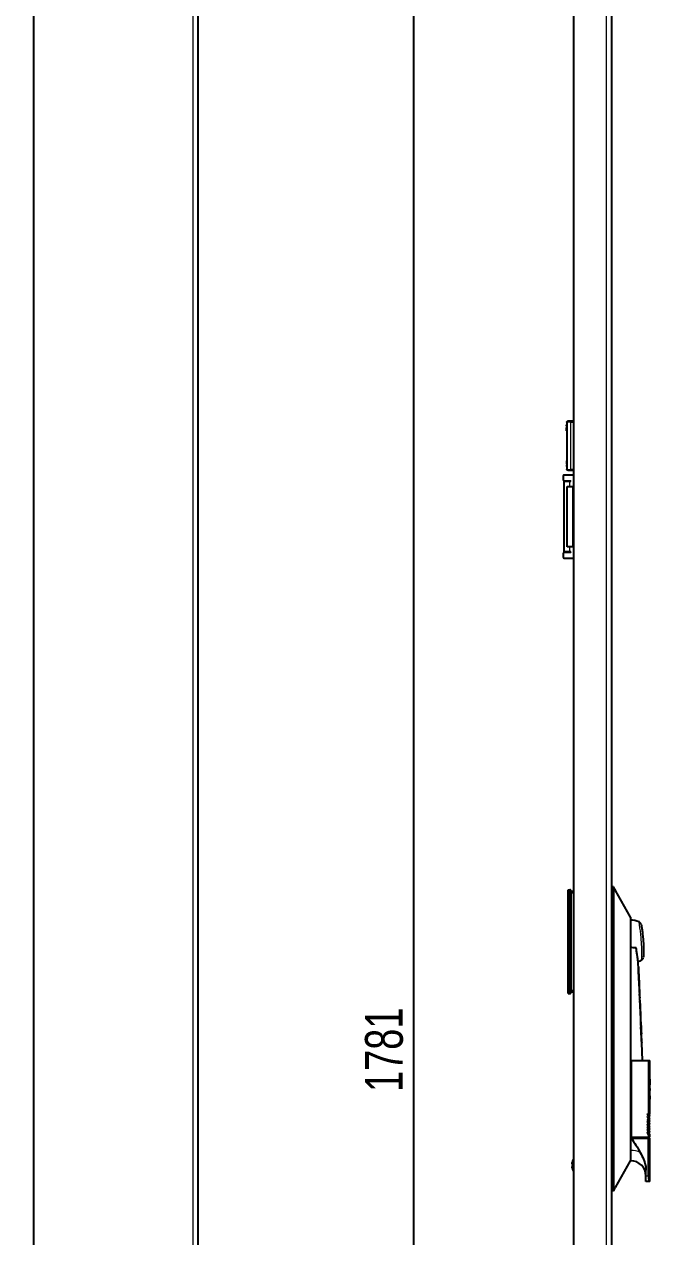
# Model space of a CAD drawing. Header units: millimetres. Extents: x -683 to 1834, y -1447 to 974.
# Drawn here: x 207 to 537, y -309 to 333 of the extents above; entities that cross this region are included whole.
import ezdxf

# ---------------------------------------------------------------- set-up
doc = ezdxf.new("R2010")
doc.units = ezdxf.units.MM
doc.layers.add('FORMAT', color=7, linetype='Continuous')
doc.styles.add('SLDTEXTSTYLE0', font='TXT', dxfattribs={"width": 0.75})
doc.dimstyles.new('SLDDIMSTYLE0', dxfattribs={"dimtxt": 20, "dimasz": 10, "dimexe": 0, "dimexo": 0.0625, "dimgap": 5, "dimtad": 2, "dimdec": 1, "dimrnd": 1e-09, "dimzin": 12, "dimdsep": 46, "dimtxsty": 'SLDTEXTSTYLE0', "dimsah": 1, "dimcen": 0.09, "dimadec": 0, "dimazin": 3, "dimtfac": 1, "dimtofl": 0, "dimtmove": 0, "dimatfit": 3, "dimfxl": 0, "dimfrac": 2, "dimtolj": 1, "dimtzin": 12, "dimarcsym": 0})

# ---------------------------------------------------------------- blocks, each defined once
blk = doc.blocks.new('_D_3')
at = {"layer": 'FORMAT'}
for p, q in [((206.67, 687.47), (413.66, 687.47)), ((412.66, -1093.53), (412.66, 687.47)), ((206.67, -1093.53), (413.66, -1093.53))]:
    blk.add_line(p, q, dxfattribs=at)
for points in [[(412.66, 687.47), (411.12, 677.47), (414.2, 677.47)], [(412.66, -1093.53), (414.2, -1083.53), (411.12, -1083.53)]]:
    blk.add_solid(points, dxfattribs=at)
at = {"layer": 'FORMAT', "insert": (386.88, -232.59), "char_height": 20, "attachment_point": 1, "rotation": 90, "style": 'SLDTEXTSTYLE0'}
blk.add_mtext('1781', dxfattribs=at)

msp = doc.modelspace()

# ---------------------------------------------------------------- linework, layer by layer
at = {"color": 8, "linetype": 'Continuous', "lineweight": 18}
for p, q in [((296.06, -1177.93), (296.06, 771.87)), ((514.67, -1180.53), (514.67, 774.47)), ((495.67, 96.97), (495.67, 121.97)), ((495.67, 121.97), (497.27, 121.97)), ((497.27, 96.97), (495.67, 96.97)), ((495.22, 90.67), (495.22, 90.97)), ((495.22, 87.97), (495.22, 90.67)), ((496.77, 55.97), (496.77, 87.97)), ((495.22, 53.27), (495.22, 55.97)), ((495.22, 52.97), (495.22, 53.27)), ((494.37, -127.53), (495.27, -127.53)), ((495.27, -127.53), (495.27, -125.53)), ((495.27, -127.53), (495.67, -127.53)), ((495.27, -178.53), (495.27, -127.53)), ((497.27, -127.33), (495.67, -127.33)), ((518.27, -129.53), (517.27, -129.53)), ((494.37, -178.53), (495.27, -178.53)), ((495.27, -180.53), (495.27, -178.53)), ((495.27, -178.53), (495.67, -178.53)), ((495.67, -178.73), (497.27, -178.73)), ((532.46, -188.55), (532.45, -188.55)), ((532.5, -189.53), (532.49, -189.53)), ((527.48, -216.03), (527.48, -256.53)), ((536.83, -244.03), (537.48, -244.03)), ((527.48, -263.56), (527.27, -263.56)), ((527.48, -269.03), (527.48, -263.56)), ((518.27, -279.53), (517.27, -279.53)), ((535.48, -277.03), (536.83, -277.03))]:
    msp.add_line(p, q, dxfattribs=at)
at = {"color": 7, "linetype": 'Continuous', "lineweight": 25}
for p, q in [((298.66, -1180.53), (298.66, 774.47)), ((497.27, -1180.53), (497.27, 774.47)), ((517.27, 771.87), (517.27, -127.03)), ((211.66, -1088.53), (211.66, 682.47)), ((493.67, 121.97), (493.67, 96.97)), ((497.27, 122.47), (495.67, 122.47)), ((495.67, 96.47), (497.27, 96.47)), ((491.72, 93.47), (491.72, 91.47)), ((497.27, 93.97), (492.22, 93.97)), ((492.22, 90.97), (495.72, 90.97)), ((492.22, 90.97), (492.22, 90.67)), ((492.22, 53.27), (492.22, 90.67)), ((492.22, 90.67), (495.22, 90.67)), ((494.72, 90.97), (494.72, 90.67)), ((495.22, 90.67), (495.72, 90.67)), ((495.72, 90.67), (495.72, 90.97)), ((493.77, 87.97), (496.77, 87.97)), ((493.77, 55.97), (493.77, 87.97)), ((497.27, 87.97), (496.77, 87.97)), ((491.72, 52.47), (491.72, 50.47)), ((495.22, 53.27), (492.22, 53.27)), ((492.22, 53.27), (492.22, 52.97)), ((495.72, 52.97), (492.22, 52.97)), ((496.77, 55.97), (493.77, 55.97)), ((494.72, 53.27), (494.72, 52.97)), ((495.72, 53.27), (495.22, 53.27)), ((495.72, 52.97), (495.72, 53.27)), ((496.77, 55.97), (497.27, 55.97)), ((492.22, 49.97), (497.27, 49.97)), ((494.37, -127.53), (494.37, -125.53)), ((494.37, -125.53), (495.27, -125.53)), ((494.37, -178.53), (494.37, -127.53)), ((495.67, -125.93), (495.67, -127.53)), ((495.67, -126.33), (497.27, -126.33)), ((495.67, -127.53), (495.67, -178.53)), ((518.27, -124.03), (517.27, -124.03)), ((517.27, -127.03), (517.27, -129.53)), ((527.27, -140.03), (519.35, -125.95)), ((517.27, -129.53), (517.27, -279.53)), ((518.27, -129.53), (518.27, -279.53)), ((527.27, -140.03), (527.27, -145.5)), ((527.27, -145.5), (527.27, -153.03)), ((527.27, -153.03), (527.27, -256.03)), ((531.79, -172.71), (531.39, -163.51)), ((531.51, -166.73), (531.46, -166.36)), ((531.52, -166.73), (531.47, -166.36)), ((531.47, -166.36), (531.59, -169.51)), ((531.52, -167.02), (531.51, -166.73)), ((531.52, -166.73), (531.51, -166.73)), ((531.53, -167.02), (531.52, -166.73)), ((534.21, -161.1), (534.22, -160.91)), ((531.53, -167.02), (531.52, -167.02)), ((531.88, -174.79), (531.78, -172.71)), ((531.79, -172.72), (531.78, -172.72)), ((494.37, -180.53), (494.37, -178.53)), ((495.67, -178.53), (495.67, -180.13)), ((532.06, -178.7), (531.83, -174.91)), ((532.04, -178.3), (531.9, -175.21)), ((531.9, -176.6), (532.14, -180.59)), ((532.03, -178.3), (532.06, -178.7)), ((532.1, -179.96), (532.05, -178.7)), ((532.06, -178.7), (532.05, -178.7)), ((494.37, -180.53), (495.27, -180.53)), ((497.27, -179.73), (495.67, -179.73)), ((532.08, -180.59), (532.07, -180.59)), ((532.14, -180.59), (532.08, -180.59)), ((532.23, -182.81), (532.13, -180.59)), ((532.17, -182.81), (532.17, -182.8)), ((532.17, -182.81), (532.17, -182.81)), ((532.29, -184.07), (532.24, -182.81)), ((532.28, -184.08), (532.28, -184.08)), ((532.39, -186.54), (532.3, -184.4)), ((532.4, -186.53), (532.39, -186.53)), ((532.6, -191.08), (532.4, -186.51)), ((532.45, -188.55), (532.49, -189.53)), ((532.46, -188.55), (532.5, -189.53)), ((532.57, -191.08), (532.56, -191.08)), ((532.69, -193.45), (532.59, -191.08)), ((532.64, -193.45), (532.64, -193.45)), ((532.81, -195.92), (532.7, -193.45)), ((532.76, -195.16), (532.77, -195.16)), ((532.77, -195.16), (532.78, -195.16)), ((532.8, -195.68), (532.79, -195.54)), ((532.82, -196.08), (532.8, -195.8)), ((532.84, -197.39), (532.82, -197.39)), ((532.85, -197.39), (532.83, -197.39)), ((532.89, -197.85), (532.84, -196.61)), ((532.87, -198.18), (532.84, -197.39)), ((532.88, -198.18), (532.85, -197.39)), ((532.86, -198.18), (532.85, -198.18)), ((532.86, -198.18), (532.88, -198.18)), ((532.87, -197.35), (532.92, -198.45)), ((532.91, -198.16), (532.89, -197.85)), ((532.95, -199.06), (532.91, -198.27)), ((533, -200.29), (532.95, -199.06)), ((533.04, -201.1), (533.02, -200.83)), ((533.05, -201.35), (533.04, -201.21)), ((533.18, -204.42), (533.06, -201.74)), ((533.06, -201.82), (533.06, -201.82)), ((533.07, -201.82), (533.07, -201.82)), ((533.18, -205.88), (533.12, -204.44)), ((533.14, -204.42), (533.13, -204.42)), ((533.26, -206.53), (533.17, -204.42)), ((533.69, -216.03), (533.27, -206.53)), ((527.27, -216.03), (527.48, -216.03)), ((527.48, -216.03), (527.72, -216.03)), ((527.72, -216.03), (527.72, -256.53)), ((527.72, -216.03), (536.83, -216.03)), ((536.83, -216.03), (536.83, -244.03)), ((536.83, -216.03), (537.48, -216.03)), ((537.48, -221.03), (537.48, -216.03)), ((537.23, -221.03), (537.48, -221.03)), ((537.23, -221.03), (537.23, -230.79)), ((537.35, -222.98), (537.35, -228.84)), ((537.36, -222.98), (537.35, -222.98)), ((537.36, -222.98), (537.36, -228.84)), ((537.36, -222.98), (537.48, -222.98)), ((537.48, -223.96), (537.41, -223.96)), ((537.41, -223.96), (537.41, -228.84)), ((537.47, -222.98), (537.47, -221.03)), ((537.47, -225.91), (537.47, -223.96)), ((537.48, -223.96), (537.48, -222.98)), ((537.41, -230.79), (537.23, -230.79)), ((537.36, -228.84), (537.35, -228.84)), ((537.41, -228.84), (537.36, -228.84)), ((537.41, -230.79), (537.41, -233.72)), ((537.46, -225.91), (537.46, -228.84)), ((537.47, -225.91), (537.46, -225.91)), ((537.47, -228.84), (537.46, -228.84)), ((537.46, -230.79), (537.46, -231.77)), ((537.47, -230.79), (537.46, -230.79)), ((537.47, -225.91), (537.47, -228.84)), ((537.47, -225.91), (537.48, -225.91)), ((537.47, -230.79), (537.47, -228.84)), ((537.48, -228.84), (537.47, -228.84)), ((537.47, -230.79), (537.47, -231.77)), ((537.47, -230.79), (537.48, -230.79)), ((537.48, -228.84), (537.48, -225.91)), ((537.48, -231.77), (537.48, -230.79)), ((537.37, -234.59), (537.23, -234.59)), ((537.23, -234.59), (537.23, -237.56)), ((537.29, -235.09), (537.29, -235.89)), ((537.3, -235.09), (537.29, -235.09)), ((537.3, -235.89), (537.29, -235.89)), ((537.29, -236.38), (537.29, -237.56)), ((537.3, -236.38), (537.29, -236.38)), ((537.3, -235.09), (537.3, -235.89)), ((537.3, -235.09), (537.36, -235.09)), ((537.36, -235.89), (537.3, -235.89)), ((537.3, -236.38), (537.3, -237.56)), ((537.3, -236.38), (537.35, -236.38)), ((537.4, -236.12), (537.39, -236.12)), ((537.48, -233.72), (537.41, -233.72)), ((537.43, -235.43), (537.42, -235.43)), ((537.43, -236.77), (537.42, -236.77)), ((537.42, -237.13), (537.42, -237.14)), ((537.43, -237.13), (537.42, -237.13)), ((537.43, -237.14), (537.42, -237.14)), ((537.42, -237.47), (537.42, -237.56)), ((537.43, -237.47), (537.42, -237.47)), ((537.43, -237.13), (537.43, -237.14)), ((537.43, -237.47), (537.43, -237.56)), ((537.47, -234.59), (537.44, -237.56)), ((537.47, -231.77), (537.46, -231.77)), ((537.46, -236.46), (537.47, -235.19)), ((537.47, -236.46), (537.46, -236.46)), ((537.46, -237.56), (537.46, -236.95)), ((537.47, -236.95), (537.46, -236.95)), ((537.47, -233.72), (537.47, -231.77)), ((537.48, -231.77), (537.47, -231.77)), ((537.48, -234.59), (537.47, -234.59)), ((537.47, -236.46), (537.48, -235.19)), ((537.48, -235.19), (537.47, -235.19)), ((537.47, -236.95), (537.47, -236.14)), ((537.47, -236.46), (537.48, -236.46)), ((537.47, -236.95), (537.48, -236.95)), ((537.47, -237.56), (537.47, -236.95)), ((537.48, -234.59), (537.48, -233.72)), ((537.48, -235.22), (537.48, -234.59)), ((537.48, -235.19), (537.48, -236.46)), ((537.48, -244.03), (537.48, -236.95)), ((537.23, -237.56), (537.3, -237.56)), ((537.38, -237.56), (537.4, -237.56)), ((537.39, -237.56), (537.43, -237.56)), ((537.44, -237.56), (537.47, -237.56)), ((536.29, -244.13), (536.72, -244.13)), ((536.29, -245.53), (536.72, -245.53)), ((536.29, -246.93), (536.72, -246.93)), ((536.29, -248.33), (536.72, -248.33)), ((536.29, -249.73), (536.72, -249.73)), ((537.38, -244.13), (536.72, -244.13)), ((537.38, -245.53), (536.72, -245.53)), ((537.38, -246.93), (536.72, -246.93)), ((537.38, -248.33), (536.72, -248.33)), ((537.38, -249.73), (536.72, -249.73)), ((537.48, -245.43), (536.83, -245.43)), ((537.48, -246.83), (536.83, -246.83)), ((537.48, -248.23), (536.83, -248.23)), ((537.48, -249.63), (536.83, -249.63)), ((537.48, -245.43), (536.98, -244.13)), ((537.48, -246.83), (536.98, -245.53)), ((537.48, -248.23), (536.98, -246.93)), ((537.48, -249.63), (536.98, -248.33)), ((537.48, -251.03), (536.98, -249.73)), ((527.27, -256.03), (527.27, -257.03)), ((527.27, -256.53), (527.48, -256.53)), ((527.48, -256.53), (527.72, -256.53)), ((527.72, -256.53), (536.83, -256.53)), ((535.48, -257.03), (535.46, -256.53)), ((536.29, -251.13), (536.72, -251.13)), ((536.29, -252.53), (536.72, -252.53)), ((536.29, -253.93), (536.72, -253.93)), ((537.38, -251.13), (536.72, -251.13)), ((537.38, -252.53), (536.72, -252.53)), ((537.38, -253.93), (536.72, -253.93)), ((537.48, -251.03), (536.83, -251.03)), ((537.48, -252.43), (536.83, -252.43)), ((537.48, -253.83), (536.83, -253.83)), ((536.83, -255.23), (536.83, -256.53)), ((537.48, -255.23), (536.83, -255.23)), ((536.83, -256.53), (537.48, -256.53)), ((537.48, -252.43), (536.98, -251.13)), ((537.48, -253.83), (536.98, -252.53)), ((537.48, -255.23), (536.98, -253.93)), ((537.48, -256.53), (537.48, -255.23)), ((527.48, -257.03), (527.27, -257.03)), ((527.48, -257.03), (527.72, -257.03)), ((527.72, -257.03), (536.83, -257.03)), ((536.83, -277.03), (536.83, -257.03)), ((536.83, -257.03), (537.48, -257.03)), ((537.48, -280.03), (537.48, -257.03)), ((496.56, -269.39), (496.56, -269.46)), ((519.35, -283.12), (527.27, -269.03)), ((527.27, -263.56), (527.27, -269.03)), ((527.27, -269.03), (527.48, -269.03)), ((496.25, -270.75), (496.56, -270.84)), ((496.56, -271.93), (496.25, -272.01)), ((496.56, -270.84), (496.56, -271.93)), ((496.56, -273.3), (496.56, -273.38)), ((535.48, -277.03), (535.48, -273.95)), ((517.27, -279.53), (517.27, -282.03)), ((517.27, -282.03), (517.27, -1177.93)), ((537.2, -280.03), (535.48, -280.03)), ((537.48, -280.03), (537.2, -280.03)), ((518.27, -285.03), (517.27, -285.03))]:
    msp.add_line(p, q, dxfattribs=at)
at = {"color": 7, "linetype": 'Continuous', "lineweight": 25, "flags": 128}
for points in [[(531.83, -174.91), (531.87, -175.85), (531.9, -176.6)], [(532.08, -180.59), (532.13, -181.84), (532.17, -182.81)], [(532.45, -189.22), (532.56, -191.59), (532.64, -193.45)], [(532.49, -189.53), (532.53, -190.4), (532.56, -191.08)], [(532.5, -189.53), (532.54, -190.4), (532.57, -191.08)], [(532.84, -198.04), (533.03, -202.43), (533.18, -205.88)], [(533.13, -204.42), (532.97, -200.92), (532.85, -198.18)], [(533.14, -204.42), (532.98, -200.92), (532.86, -198.18)], [(537.39, -236.86), (537.39, -237.04), (537.39, -237.18)], [(537.42, -237.13), (537.42, -236.93), (537.42, -236.77)], [(537.43, -237.13), (537.43, -236.93), (537.43, -236.77)]]:
    msp.add_lwpolyline(points, dxfattribs=at)
at = {"color": 7, "linetype": 'Continuous', "lineweight": 25}
for centre, radius, start, end in [((492.22, 93.47), 0.5, 90, 180), ((492.22, 91.47), 0.5, 180, 270), ((492.22, 52.47), 0.5, 90, 180), ((492.22, 50.47), 0.5, 180, 270), ((495.27, -125.93), 0.4, 0, 90), ((527.27, -153.03), 11.4, 66.37549, 90), ((527.27, -153.03), 11.4, 291.36213, 301.71629), ((495.27, -180.13), 0.4, 270, 0), ((537.38, -244.03), 0.1, 270, 0), ((537.38, -245.43), 0.1, 270, 0), ((537.38, -246.83), 0.1, 270, 0), ((537.38, -248.23), 0.1, 270, 0), ((537.38, -249.63), 0.1, 270, 0), ((537.38, -251.03), 0.1, 270, 0), ((537.38, -252.43), 0.1, 270, 0), ((537.38, -253.83), 0.1, 270, 0), ((501.66, -271.38), 5.45, 159.42245, 173.41237), ((501.52, -271.38), 5.35, 142.60007, 158.09132), ((527.48, -277.03), 8, 0, 90), ((501.66, -271.39), 5.45, 186.58763, 200.57755), ((501.52, -271.38), 5.35, 201.90868, 217.39993)]:
    msp.add_arc(centre, radius, start, end, dxfattribs=at)
at = {"color": 8, "linetype": 'Continuous', "lineweight": 18}
msp.add_arc((527.63, -275.63), 12.07, 66.28954, 90.71323, dxfattribs=at)
at = {"color": 7, "linetype": 'Continuous', "lineweight": 25}
for points in [[(493.67, 121.97), (493.68, 122.03), (493.69, 122.16), (493.81, 122.33), (493.98, 122.45), (494.11, 122.46), (494.17, 122.47)], [(495.67, 122.47), (495.48, 122.47), (495.08, 122.47), (494.59, 122.47), (494.24, 122.47), (494.19, 122.47), (494.17, 122.47)], [(494.17, 96.47), (494.11, 96.48), (493.98, 96.49), (493.81, 96.61), (493.69, 96.77), (493.68, 96.9), (493.67, 96.97)], [(494.17, 96.47), (494.19, 96.47), (494.24, 96.47), (494.59, 96.47), (495.08, 96.47), (495.48, 96.47), (495.67, 96.47)]]:
    msp.add_open_spline(points, degree=3, dxfattribs=at)
at = {"color": 8, "linetype": 'Continuous', "lineweight": 18}
for points in [[(495.67, 121.97), (495.41, 121.97), (494.89, 121.97), (494.23, 121.97), (493.76, 121.97), (493.7, 121.97), (493.67, 121.97)], [(495.67, 122.47), (495.67, 122.46), (495.67, 122.45), (495.67, 122.33), (495.67, 122.16), (495.67, 122.03), (495.67, 121.97)], [(493.67, 96.97), (493.7, 96.97), (493.76, 96.97), (494.23, 96.97), (494.89, 96.97), (495.41, 96.97), (495.67, 96.97)], [(495.67, 96.97), (495.67, 96.9), (495.67, 96.77), (495.67, 96.61), (495.67, 96.49), (495.67, 96.48), (495.67, 96.47)]]:
    msp.add_open_spline(points, degree=3, dxfattribs=at)
at = {"color": 7, "linetype": 'Continuous', "lineweight": 25}
for points, knots in [([(493.37, 119.97), (493.37, 120.03), (493.37, 120.11), (493.37, 120.2), (493.37, 120.29), (493.37, 120.42), (493.37, 120.45), (493.37, 120.47)], [0, 0, 0, 0, 0.1246927, 0.1871822, 0.2497734, 0.5000394, 1, 1, 1, 1]), ([(493.37, 119.76), (493.37, 119.76), (493.37, 119.77), (493.37, 119.78), (493.37, 119.79), (493.37, 119.81), (493.37, 119.85), (493.37, 119.89), (493.37, 119.94), (493.37, 119.96), (493.37, 119.97)], [0, 0, 0, 0, 0.128825, 0.180169, 0.243397, 0.36986, 0.499864, 0.749649, 0.843476, 1, 1, 1, 1]), ([(493.37, 118.25), (493.37, 118.33), (493.37, 118.49), (493.37, 118.7), (493.37, 118.88), (493.37, 119.05), (493.37, 119.16), (493.37, 119.17), (493.37, 119.17)], [0, 0, 0, 0, 0.125049, 0.249886, 0.370856, 0.49982, 0.749609, 1, 1, 1, 1]), ([(493.37, 117.41), (493.37, 117.42), (493.37, 117.43), (493.37, 117.51), (493.37, 117.61), (493.37, 117.74), (493.37, 117.95), (493.37, 118.13), (493.37, 118.25)], [0, 0, 0, 0, 0.25007, 0.379181, 0.500499, 0.62417, 0.750842, 1, 1, 1, 1]), ([(493.37, 101.53), (493.37, 101.52), (493.37, 101.51), (493.37, 101.42), (493.37, 101.33), (493.37, 101.2), (493.37, 100.99), (493.37, 100.8), (493.37, 100.68)], [0, 0, 0, 0, 0.25007, 0.379559, 0.500499, 0.624556, 0.750843, 1, 1, 1, 1]), ([(493.37, 100.68), (493.37, 100.64), (493.37, 100.57), (493.37, 100.41), (493.37, 100.23), (493.37, 100.05), (493.37, 99.88), (493.37, 99.78), (493.37, 99.77), (493.37, 99.76)], [0, 0, 0, 0, 0.062637, 0.125278, 0.250072, 0.374841, 0.499994, 0.749696, 1, 1, 1, 1]), ([(493.37, 99.17), (493.37, 99.17), (493.37, 99.17), (493.37, 99.16), (493.37, 99.15), (493.37, 99.12), (493.37, 99.06), (493.37, 99.01), (493.37, 98.96)], [0, 0, 0, 0, 0.13107, 0.182437, 0.243796, 0.371388, 0.500442, 1, 1, 1, 1]), ([(493.37, 98.96), (493.37, 98.94), (493.37, 98.88), (493.37, 98.8), (493.37, 98.74), (493.37, 98.65), (493.37, 98.52), (493.37, 98.49), (493.37, 98.47)], [0, 0, 0, 0, 0.062686, 0.125173, 0.187628, 0.250185, 0.500314, 1, 1, 1, 1]), ([(518.27, -124.03), (518.27, -124.09), (518.27, -124.21), (518.27, -125.16), (518.27, -126.56), (518.27, -128.1), (518.27, -129.13), (518.27, -129.53)], [0, 0, 0, 0, 0.214694, 0.429388, 0.644082, 0.858775, 1, 1, 1, 1]), ([(519.35, -125.95), (519.16, -125.65), (518.8, -125.07), (518.45, -124.36), (518.28, -124.03)], [0, 0, 0, 0, 0.525323, 1, 1, 1, 1]), ([(532.9, -143.8), (532.88, -143.73), (532.82, -143.56), (532.64, -143.25), (532.33, -142.87), (532.02, -142.7), (531.85, -142.61)], [0, 0, 0, 0, 0.124152, 0.341643, 0.649974, 1, 1, 1, 1]), ([(532.98, -144.14), (532.97, -144.11), (532.96, -144.02), (533.05, -144.52), (533.25, -145.71), (533.59, -147.94), (533.9, -150.69), (534.14, -153.64), (534.25, -156.42), (534.27, -158.74), (534.24, -160.37), (534.21, -161.04), (534.21, -161.08), (534.21, -161.1)], [0, 0, 0, 0, 0.030403, 0.098769, 0.206023, 0.316924, 0.429796, 0.54227, 0.652144, 0.75822, 0.860909, 0.962167, 1, 1, 1, 1]), ([(531.37, -163.51), (531.37, -163.52), (531.38, -163.54), (531.13, -162.19), (530.81, -159.99), (530.52, -157.92), (530.45, -156.69), (530.21, -156.32), (530.14, -156.27), (530.08, -156.25), (529.95, -156.27), (529.51, -156.33), (528.58, -156.36), (527.77, -156.15), (527.29, -156.03)], [0, 0, 0, 0, 0.142012, 0.367407, 0.591524, 0.739403, 0.813293, 0.820175, 0.825597, 0.829287, 0.833027, 0.848744, 0.911869, 1, 1, 1, 1]), ([(533.27, -162.71), (533.35, -162.66), (533.57, -162.53), (533.82, -162.23), (534.03, -161.9), (534.13, -161.62), (534.17, -161.45), (534.18, -161.39)], [0, 0, 0, 0, 0.1747015, 0.4583416, 0.6963812, 0.8885007, 1, 1, 1, 1]), ([(531.62, -169.46), (531.6, -169.02), (531.56, -168.14), (531.54, -167.4), (531.53, -167.02)], [0, 0, 0, 0, 0.500963, 1, 1, 1, 1]), ([(531.59, -169.51), (531.62, -170.11), (531.67, -171.29), (531.76, -172.99), (531.84, -174.31), (531.89, -174.96), (531.9, -175.19), (531.9, -175.21), (531.9, -175.22)], [0, 0, 0, 0, 0.250282, 0.499393, 0.748791, 0.874699, 0.937286, 1, 1, 1, 1]), ([(531.79, -172.72), (531.79, -172.7), (531.79, -172.66), (531.78, -172.41), (531.75, -172.05), (531.72, -171.46), (531.67, -170.59), (531.63, -169.83), (531.62, -169.46)], [0, 0, 0, 0, 0.124416, 0.248357, 0.373982, 0.500169, 0.7494, 1, 1, 1, 1]), ([(532.29, -184.1), (532.29, -184.06), (532.29, -183.98), (532.29, -184.32), (532.3, -184.91), (532.32, -185.43), (532.32, -185.68)], [0, 0, 0, 0, 0.248736, 0.498686, 0.748107, 1, 1, 1, 1]), ([(532.32, -185.68), (532.33, -185.96), (532.35, -186.51), (532.39, -187.71), (532.43, -188.61), (532.45, -189.22)], [0, 0, 0, 0, 0.249362, 0.499672, 1, 1, 1, 1]), ([(532.39, -186.53), (532.39, -186.54), (532.39, -186.55), (532.39, -186.74), (532.39, -186.98), (532.4, -187.33), (532.42, -187.86), (532.44, -188.28), (532.45, -188.55)], [0, 0, 0, 0, 0.249432, 0.37514, 0.499356, 0.623458, 0.749245, 1, 1, 1, 1]), ([(532.4, -186.53), (532.4, -186.54), (532.4, -186.55), (532.4, -186.74), (532.4, -186.98), (532.41, -187.33), (532.43, -187.86), (532.45, -188.28), (532.46, -188.55)], [0, 0, 0, 0, 0.249432, 0.37514, 0.499356, 0.623458, 0.749245, 1, 1, 1, 1]), ([(532.79, -195.54), (532.79, -195.6), (532.8, -195.72), (532.81, -196.13), (532.83, -196.76), (532.86, -197.59), (532.89, -198.17), (532.9, -198.45)], [0, 0, 0, 0, 0.1246, 0.248977, 0.500405, 0.749333, 1, 1, 1, 1]), ([(532.91, -198.45), (532.89, -197.94), (532.86, -197.16), (532.82, -196.2), (532.81, -195.85), (532.8, -195.68)], [0, 0, 0, 0, 0.4989654, 0.749922, 1, 1, 1, 1]), ([(532.92, -198.45), (532.9, -198.03), (532.87, -197.4), (532.84, -196.6), (532.82, -196.25), (532.82, -196.08)], [0, 0, 0, 0, 0.50146, 0.750257, 1, 1, 1, 1]), ([(532.83, -197.39), (532.83, -197.4), (532.83, -197.42), (532.83, -197.56), (532.83, -197.74), (532.83, -197.91), (532.84, -197.99), (532.84, -198.04)], [0, 0, 0, 0, 0.249445, 0.498999, 0.74851, 0.873859, 1, 1, 1, 1]), ([(532.9, -198.45), (532.91, -198.73), (532.94, -199.3), (532.98, -200.11), (533.01, -200.74), (533.04, -201.15), (533.04, -201.28), (533.05, -201.35)], [0, 0, 0, 0, 0.2487307, 0.4973773, 0.750528, 0.8752331, 1, 1, 1, 1]), ([(533.04, -201.21), (533.03, -201.04), (533.02, -200.7), (532.97, -199.74), (532.93, -198.97), (532.91, -198.45)], [0, 0, 0, 0, 0.249575, 0.500842, 1, 1, 1, 1]), ([(532.92, -198.45), (532.94, -198.83), (532.96, -199.31), (532.98, -199.73), (532.98, -199.81)], [0, 0, 0, 0, 0.802786, 1, 1, 1, 1]), ([(533.02, -200.83), (533.02, -200.65), (533, -200.3), (532.97, -199.51), (532.94, -198.87), (532.92, -198.45)], [0, 0, 0, 0, 0.250895, 0.500775, 1, 1, 1, 1]), ([(533.05, -201.39), (533.05, -201.45), (533.06, -201.64), (533.06, -201.75), (533.07, -201.82)], [0, 0, 0, 0, 0.3349706, 1, 1, 1, 1]), ([(533.18, -205.88), (533.18, -205.93), (533.19, -206.01), (533.2, -206.17), (533.21, -206.35), (533.22, -206.5), (533.23, -206.52), (533.23, -206.53)], [0, 0, 0, 0, 0.125388, 0.250591, 0.500192, 0.749805, 1, 1, 1, 1]), ([(537.35, -236.38), (537.36, -236.39), (537.37, -236.39), (537.38, -236.45), (537.38, -236.52), (537.39, -236.62), (537.39, -236.74), (537.39, -236.83), (537.39, -236.86)], [0, 0, 0, 0, 0.362307, 0.499762, 0.603895, 0.707751, 0.888159, 1, 1, 1, 1]), ([(537.42, -235.43), (537.42, -235.35), (537.42, -235.2), (537.42, -234.98), (537.41, -234.83), (537.39, -234.61), (537.37, -234.6), (537.36, -234.59)], [0, 0, 0, 0, 0.125885, 0.250002, 0.375256, 0.501237, 1, 1, 1, 1]), ([(537.36, -235.09), (537.37, -235.09), (537.38, -235.1), (537.39, -235.2), (537.39, -235.3), (537.39, -235.39), (537.39, -235.46), (537.39, -235.49)], [0, 0, 0, 0, 0.464779, 0.639498, 0.766783, 0.894486, 1, 1, 1, 1]), ([(537.39, -235.49), (537.39, -235.53), (537.39, -235.61), (537.39, -235.71), (537.39, -235.79), (537.38, -235.88), (537.37, -235.89), (537.36, -235.89)], [0, 0, 0, 0, 0.144848, 0.259554, 0.374146, 0.548842, 1, 1, 1, 1]), ([(537.43, -235.43), (537.43, -235.34), (537.43, -235.17), (537.42, -234.97), (537.42, -234.8), (537.4, -234.61), (537.38, -234.6), (537.37, -234.59)], [0, 0, 0, 0, 0.149141, 0.264134, 0.378852, 0.560232, 1, 1, 1, 1]), ([(537.39, -236.12), (537.4, -236.1), (537.41, -236.06), (537.41, -235.93), (537.42, -235.8), (537.42, -235.65), (537.42, -235.52), (537.42, -235.43)], [0, 0, 0, 0, 0.249783, 0.499064, 0.624235, 0.749653, 1, 1, 1, 1]), ([(537.42, -236.77), (537.42, -236.69), (537.41, -236.58), (537.41, -236.44), (537.41, -236.34), (537.41, -236.26), (537.4, -236.18), (537.4, -236.15), (537.39, -236.12)], [0, 0, 0, 0, 0.250367, 0.375745, 0.500635, 0.625633, 0.750126, 1, 1, 1, 1]), ([(537.39, -237.18), (537.39, -237.22), (537.39, -237.29), (537.39, -237.41), (537.39, -237.51), (537.39, -237.56), (537.39, -237.56)], [0, 0, 0, 0, 0.2561394, 0.5126978, 0.9190221, 1, 1, 1, 1]), ([(537.4, -236.12), (537.41, -236.09), (537.42, -236.04), (537.42, -235.87), (537.43, -235.68), (537.43, -235.52), (537.43, -235.44), (537.43, -235.43)], [0, 0, 0, 0, 0.331473, 0.546481, 0.762526, 0.960277, 1, 1, 1, 1]), ([(537.43, -236.77), (537.43, -236.67), (537.42, -236.51), (537.42, -236.31), (537.41, -236.19), (537.41, -236.15), (537.4, -236.12)], [0, 0, 0, 0, 0.336422, 0.52346, 0.710673, 1, 1, 1, 1]), ([(537.42, -237.47), (537.42, -237.46), (537.42, -237.45), (537.42, -237.41), (537.42, -237.31), (537.42, -237.21), (537.42, -237.14)], [0, 0, 0, 0, 0.1253633, 0.2500316, 0.4996752, 1, 1, 1, 1]), ([(537.43, -237.47), (537.43, -237.46), (537.43, -237.44), (537.43, -237.36), (537.43, -237.25), (537.43, -237.18), (537.43, -237.14)], [0, 0, 0, 0, 0.20263, 0.420406, 0.728008, 1, 1, 1, 1]), ([(536.82, -245.43), (536.73, -245.22), (536.6, -244.89), (536.42, -244.46), (536.33, -244.24), (536.29, -244.13)], [0, 0, 0, 0, 0.499993, 0.749996, 1, 1, 1, 1]), ([(536.82, -246.83), (536.73, -246.62), (536.6, -246.29), (536.42, -245.86), (536.33, -245.64), (536.29, -245.53)], [0, 0, 0, 0, 0.499993, 0.749996, 1, 1, 1, 1]), ([(536.82, -248.23), (536.73, -248.02), (536.6, -247.69), (536.42, -247.26), (536.33, -247.04), (536.29, -246.93)], [0, 0, 0, 0, 0.499993, 0.749996, 1, 1, 1, 1]), ([(536.82, -249.63), (536.73, -249.42), (536.6, -249.09), (536.42, -248.66), (536.33, -248.44), (536.29, -248.33)], [0, 0, 0, 0, 0.499993, 0.749996, 1, 1, 1, 1]), ([(536.82, -251.03), (536.73, -250.82), (536.6, -250.49), (536.42, -250.06), (536.33, -249.84), (536.29, -249.73)], [0, 0, 0, 0, 0.4999933, 0.7499958, 1, 1, 1, 1]), ([(536.72, -244.13), (536.73, -244.13), (536.76, -244.13), (536.8, -244.1), (536.82, -244.07), (536.82, -244.05), (536.83, -244.03), (536.83, -244.03)], [0, 0, 0, 0, 0.295691, 0.568687, 0.759853, 0.951912, 1, 1, 1, 1]), ([(536.72, -245.53), (536.73, -245.53), (536.76, -245.53), (536.8, -245.5), (536.82, -245.47), (536.82, -245.45), (536.83, -245.43), (536.83, -245.43)], [0, 0, 0, 0, 0.295691, 0.568687, 0.759853, 0.951912, 1, 1, 1, 1]), ([(536.72, -246.93), (536.73, -246.93), (536.76, -246.93), (536.8, -246.9), (536.82, -246.87), (536.82, -246.85), (536.83, -246.83), (536.83, -246.83)], [0, 0, 0, 0, 0.2956914, 0.5686867, 0.7598531, 0.9519121, 1, 1, 1, 1]), ([(536.72, -248.33), (536.73, -248.33), (536.76, -248.33), (536.8, -248.3), (536.82, -248.27), (536.82, -248.25), (536.83, -248.23), (536.83, -248.23)], [0, 0, 0, 0, 0.2956914, 0.5686867, 0.7598531, 0.9519121, 1, 1, 1, 1]), ([(536.72, -249.73), (536.73, -249.73), (536.76, -249.73), (536.8, -249.7), (536.82, -249.67), (536.82, -249.65), (536.83, -249.63), (536.83, -249.63)], [0, 0, 0, 0, 0.295691, 0.568687, 0.759853, 0.951912, 1, 1, 1, 1]), ([(536.82, -252.43), (536.73, -252.22), (536.6, -251.89), (536.42, -251.46), (536.33, -251.24), (536.29, -251.13)], [0, 0, 0, 0, 0.499993, 0.749996, 1, 1, 1, 1]), ([(536.82, -253.83), (536.73, -253.62), (536.6, -253.29), (536.42, -252.86), (536.33, -252.64), (536.29, -252.53)], [0, 0, 0, 0, 0.499993, 0.749996, 1, 1, 1, 1]), ([(536.82, -255.23), (536.73, -255.02), (536.6, -254.69), (536.42, -254.26), (536.33, -254.04), (536.29, -253.93)], [0, 0, 0, 0, 0.499993, 0.749996, 1, 1, 1, 1]), ([(536.72, -251.13), (536.73, -251.13), (536.76, -251.13), (536.8, -251.1), (536.82, -251.07), (536.82, -251.05), (536.83, -251.03), (536.83, -251.03)], [0, 0, 0, 0, 0.295691, 0.568687, 0.759853, 0.951912, 1, 1, 1, 1]), ([(536.72, -252.53), (536.73, -252.53), (536.76, -252.53), (536.8, -252.5), (536.82, -252.47), (536.82, -252.45), (536.83, -252.43), (536.83, -252.43)], [0, 0, 0, 0, 0.295691, 0.568687, 0.759853, 0.951912, 1, 1, 1, 1]), ([(536.72, -253.93), (536.73, -253.93), (536.76, -253.93), (536.8, -253.9), (536.82, -253.87), (536.82, -253.85), (536.83, -253.83), (536.83, -253.83)], [0, 0, 0, 0, 0.295691, 0.568687, 0.759853, 0.951912, 1, 1, 1, 1]), ([(527.27, -257.03), (527.27, -258.16), (527.27, -260.5), (527.27, -262.52), (527.27, -263.56)], [0, 0, 0, 0, 0.484389, 1, 1, 1, 1]), ([(527.72, -257.03), (528.54, -258.28), (530.19, -260.77), (531.72, -263.31), (532.48, -264.58)], [0, 0, 0, 0, 0.499713, 1, 1, 1, 1]), ([(532.48, -264.58), (533.09, -265.75), (534.33, -268.12), (535.34, -271.33), (535.45, -273.32), (535.48, -273.95)], [0, 0, 0, 0, 0.401015, 0.812371, 1, 1, 1, 1]), ([(518.27, -279.53), (518.27, -280.15), (518.27, -281.39), (518.27, -283.04), (518.27, -284.28), (518.27, -284.94), (518.27, -285.01), (518.27, -285.03)], [0, 0, 0, 0, 0.21469, 0.42938, 0.644073, 0.858767, 1, 1, 1, 1]), ([(535.48, -280.03), (535.48, -279.99), (535.48, -279.92), (535.48, -279.31), (535.48, -278.44), (535.48, -277.62), (535.48, -277.16), (535.48, -277.03)], [0, 0, 0, 0, 0.244194, 0.488981, 0.716656, 0.923156, 1, 1, 1, 1]), ([(536.83, -277.03), (536.83, -277.33), (536.84, -277.92), (536.9, -278.72), (536.98, -279.38), (537.08, -279.88), (537.16, -280.03), (537.2, -280.03), (537.2, -280.03)], [0, 0, 0, 0, 0.169896, 0.33938, 0.519039, 0.726848, 0.970472, 1, 1, 1, 1]), ([(518.28, -285.04), (518.45, -284.7), (518.8, -284), (519.16, -283.42), (519.35, -283.12)], [0, 0, 0, 0, 0.47459, 1, 1, 1, 1])]:
    msp.add_open_spline(points, degree=3, knots=knots, dxfattribs=at)
at = {"color": 8, "linetype": 'Continuous', "lineweight": 18}
for points, knots in [([(533.27, -162.73), (533.27, -162.71), (533.27, -162.66), (533.29, -161.88), (533.33, -159.96), (533.31, -157.22), (533.17, -153.92), (532.9, -150.42), (532.52, -147.16), (532.13, -144.53), (531.89, -143.13), (531.78, -142.53), (531.8, -142.64), (531.8, -142.68)], [0, 0, 0, 0, 0.038287, 0.14055, 0.24357, 0.349125, 0.457771, 0.568766, 0.680522, 0.791151, 0.899049, 0.96816, 1, 1, 1, 1]), ([(527.48, -263.56), (527.48, -263.56), (527.48, -263.47), (527.48, -262.88), (527.48, -261.73), (527.48, -260.03), (527.48, -258.45), (527.48, -257.44), (527.48, -257.03)], [0, 0, 0, 0, 0.000009, 0.046134, 0.306129, 0.566528, 0.826701, 1, 1, 1, 1])]:
    msp.add_open_spline(points, degree=3, knots=knots, dxfattribs=at)

# ---------------------------------------------------------------- dimensions: what is measured, and where the dimension line sits
at = {"layer": 'FORMAT'}
dim = msp.add_linear_dim(base=(412.66, 687.47), p1=(206.66, -1093.53), p2=(206.66, 687.47), angle=90, dimstyle='SLDDIMSTYLE0', dxfattribs=at)
dim.commit()
dim.dimension.update_dxf_attribs({"geometry": '_D_3', "text_midpoint": (412.66, -203.03), "dimtype": 160})

doc.saveas('drawing.dxf')
